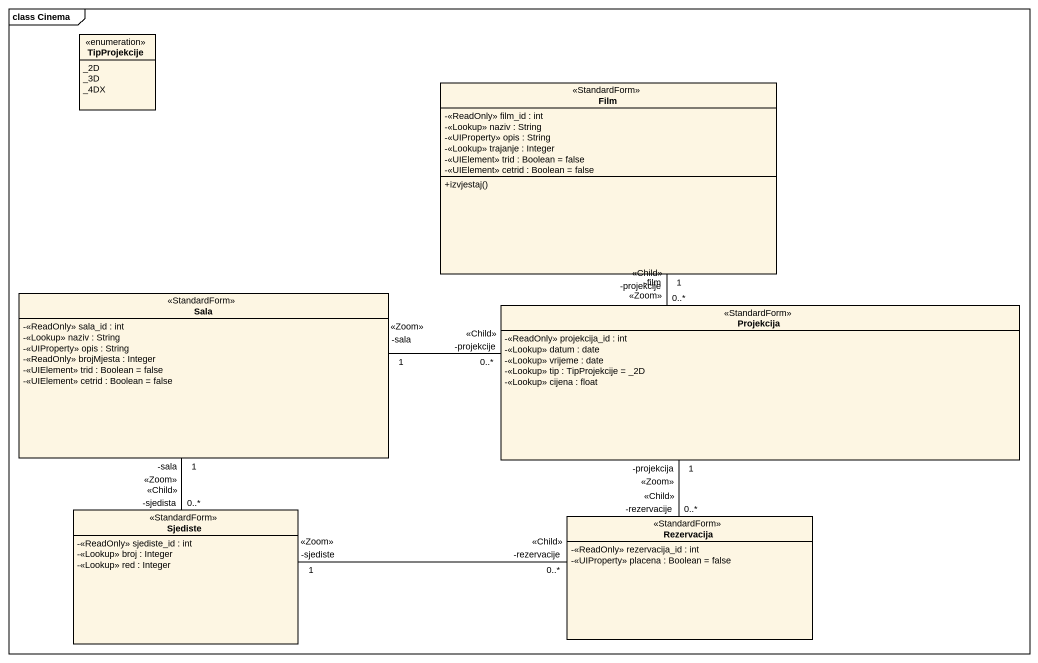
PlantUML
@startuml
mainframe class Cinema
hide circle
hide empty members
skinparam classAttributeIconSize 0
enum TipProjekcije {
  _2D
  _3D
  _4DX
}
class Film <<StandardForm>> {
  -<<ReadOnly>> film_id : int
  -<<Lookup>> naziv : String
  -<<UIProperty>> opis : String
  -<<Lookup>> trajanje : Integer
  -<<UIElement>> trid : Boolean = false
  -<<UIElement>> cetrid : Boolean = false
  +izvjestaj()
}
class Sala <<StandardForm>> {
  -<<ReadOnly>> sala_id : int
  -<<Lookup>> naziv : String
  -<<UIProperty>> opis : String
  -<<ReadOnly>> brojMjesta : Integer
  -<<UIElement>> trid : Boolean = false
  -<<UIElement>> cetrid : Boolean = false
}
class Projekcija <<StandardForm>> {
  -<<ReadOnly>> projekcija_id : int
  -<<Lookup>> datum : date
  -<<Lookup>> vrijeme : date
  -<<Lookup>> tip : TipProjekcije = _2D
  -<<Lookup>> cijena : float
}
class Sjediste <<StandardForm>> {
  -<<ReadOnly>> sjediste_id : int
  -<<Lookup>> broj : Integer
  -<<Lookup>> red : Integer
}
class Rezervacija <<StandardForm>> {
  -<<ReadOnly>> rezervacija_id : int
  -<<UIProperty>> placena : Boolean = false
}
Film "-film\n1\n<<Zoom>>" -- "-projekcije\n0..*\n<<Child>>" Projekcija
Sala "-sala\n<<Zoom>>\n1" -right- "-projekcije\n0..*\n<<Child>>" Projekcija
Sala "-sala\n1\n<<Zoom>>" -- "-sjedista\n0..*\n<<Child>>" Sjediste
Projekcija "-projekcija\n1\n<<Zoom>>" -- "-rezervacije\n0..*\n<<Child>>" Rezervacija
Sjediste "-sjediste\n1\n<<Zoom>>" -right- "-rezervacije\n0..*\n<<Child>>" Rezervacija
@enduml
